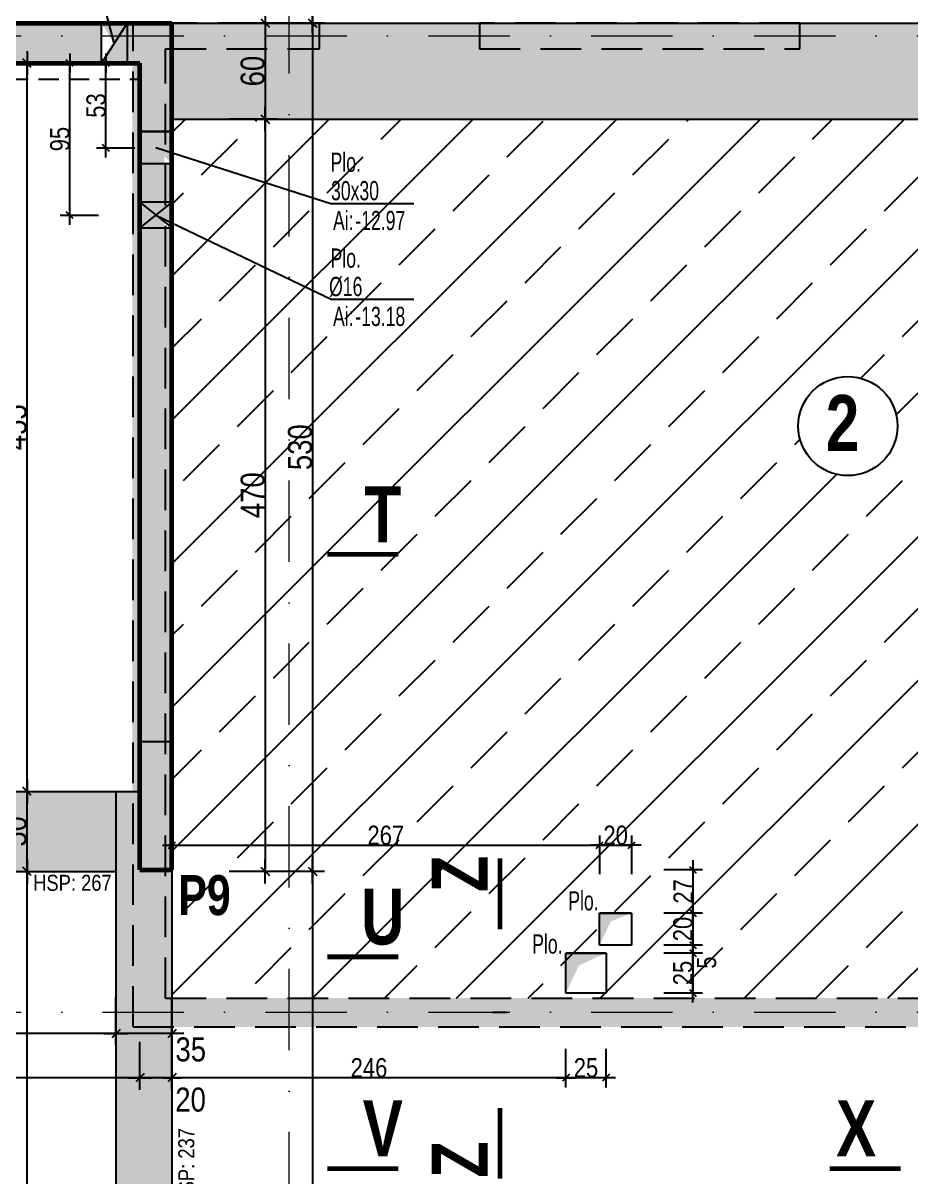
# Model space of a CAD drawing. Header units: millimetres. Extents: x -22 to 27383, y -3644 to 590.
# Drawn here: x 20072 to 20626, y -963 to -242 of the extents above; entities that cross this region are included whole.
import ezdxf
from ezdxf.enums import TextEntityAlignment as Align

# ---------------------------------------------------------------- set-up
doc = ezdxf.new("R2010")
doc.units = ezdxf.units.MM
doc.linetypes.add('CACHEX2', pattern=[19.05, 12.7, -6.35])
doc.linetypes.add('TIRETPTX2', pattern=[50.8, 25.4, -12.7, 0, -12.7])
for name, color, linetype in [('01_cote_gen', 4, 'Continuous'), ('01_linteaux', 2, 'Continuous'), ('01_murs_sup', 2, 'CACHEX2'), ('01_poch_BN', 9, 'Continuous'), ('01_poch_murs', 253, 'Continuous'), ('01_poch_poteaux', 250, 'Continuous'), ('01_resv', 32, 'Continuous'), ('01_texte', 230, 'Continuous'), ('AA_COTES', 2, 'Continuous')]:
    doc.layers.add(name, color=color, linetype=linetype)
for name, color, linetype, lineweight in [('01_murs_coup', 5, 'Continuous', 60), ('01_tram_axes', 2, 'TIRETPTX2', 9), ('_GAZELEC-RESERVATION', 1, 'Continuous', 18)]:
    doc.layers.add(name, color=color, linetype=linetype, lineweight=lineweight)
doc.styles.add('ARIAL NA', font='ARIALN.TTF')
doc.styles.add('impact', font='impact.ttf')
doc.styles.add('STYLE2', font='ARIALN.TTF')
doc.dimstyles.new('JB25', dxfattribs={"dimscale": 0.1, "dimtxt": 150, "dimasz": 15, "dimexe": 0.1, "dimexo": 0.1, "dimgap": 0.09, "dimtad": 1, "dimdec": 1, "dimlfac": 0.5, "dimdsep": 46, "dimtxsty": 'STYLE2', "dimblk1": 'BOND_G', "dimblk2": 'BOND_D', "dimsah": 1, "dimcen": 1.5, "dimdle": 0.01, "dimse1": 1, "dimse2": 1, "dimclrd": 4, "dimclre": 2, "dimclrt": 6, "dimazin": 2, "dimtfac": 2.333333, "dimtdec": 1, "dimtix": 1, "dimtmove": 2, "dimatfit": 3, "dimldrblk": 'BOND_G', "dimfxl": 1, "dimtolj": 1, "dimtzin": 0, "dimarcsym": 0})
doc.dimstyles.new('JB50', dxfattribs={"dimscale": 0.1, "dimtxt": 150, "dimasz": 15, "dimexe": 0.1, "dimexo": 0.1, "dimgap": 0.09, "dimtad": 1, "dimdec": 1, "dimdsep": 46, "dimtxsty": 'STYLE2', "dimblk1": 'BOND_G', "dimblk2": 'BOND_D', "dimsah": 1, "dimcen": 1.5, "dimdle": 0.01, "dimse1": 1, "dimse2": 1, "dimclrd": 4, "dimclre": 2, "dimclrt": 6, "dimazin": 2, "dimtfac": 2.333333, "dimtdec": 1, "dimtix": 1, "dimtmove": 2, "dimatfit": 3, "dimldrblk": 'BOND_G', "dimfxl": 1, "dimtolj": 1, "dimtzin": 0, "dimarcsym": 0})
doc.dimstyles.new('JB50res', dxfattribs={"dimscale": 0.1, "dimtxt": 120, "dimasz": 12, "dimexe": 0.1, "dimexo": 0.1, "dimgap": 0.09, "dimtad": 1, "dimdec": 1, "dimdsep": 46, "dimtxsty": 'STYLE2', "dimblk1": 'BOND_G', "dimblk2": 'BOND_D', "dimsah": 1, "dimcen": 1.5, "dimdle": 0.01, "dimse1": 1, "dimse2": 1, "dimclrd": 4, "dimclre": 2, "dimclrt": 6, "dimazin": 2, "dimtfac": 2.333333, "dimtdec": 1, "dimtix": 1, "dimtmove": 2, "dimatfit": 3, "dimldrblk": 'BOND_G', "dimfxl": 1, "dimtolj": 1, "dimtzin": 0, "dimarcsym": 0})

# ---------------------------------------------------------------- blocks, each defined once
blk = doc.blocks.new('BOND_G')
at = {"layer": 'AA_COTES', "color": 0}
for p, q in [((0, -5), (0, 15)), ((5, 0), (-5, 0)), ((1.77, 1.77), (-1.77, -1.77))]:
    blk.add_line(p, q, dxfattribs=at)
blk = doc.blocks.new('BOND_D')
at = {"layer": 'AA_COTES', "color": 0}
for p, q in [((0, 5), (0, -15)), ((5, 0), (-5, 0)), ((-1.77, -1.77), (1.77, 1.77))]:
    blk.add_line(p, q, dxfattribs=at)
blk = doc.blocks.new('*D1449')
at = {"layer": '01_cote_gen', "color": 4, "lineweight": -2, "transparency": 16777216}
blk.add_line((20074.24, -1370.38), (20074.24, -773.33), dxfattribs=at)
at = {"layer": 'Defpoints', "color": 0, "transparency": 16777216}
for p in [(20068.42, -771.83), (20074.24, -771.83), (20100.73, -1371.88)]:
    blk.add_point(p, dxfattribs=at)
at = {"layer": '01_cote_gen', "color": 4, "lineweight": -2, "transparency": 16777216, "xscale": 1.5, "yscale": 1.5, "zscale": 1.5}
for name, p, rotation in [('BOND_D', (20074.24, -771.83), 90), ('BOND_G', (20074.24, -1371.88), 270)]:
    blk.add_blockref(name, p, dxfattribs=dict(at, rotation=rotation))
at = {"layer": '01_cote_gen', "color": 6, "transparency": 16777216, "insert": (20066.57, -1071.86), "char_height": 15, "attachment_point": 5, "rotation": 90, "style": 'STYLE2'}
blk.add_mtext('\\A1;600', dxfattribs=at)
blk = doc.blocks.new('*D1514')
at = {"layer": '01_cote_gen', "color": 4, "lineweight": -2, "transparency": 16777216}
blk.add_line((20143.26, -900.76), (19886.26, -900.76), dxfattribs=at)
at = {"layer": 'Defpoints', "color": 0, "transparency": 16777216}
for p in [(19884.76, -767.28), (20144.76, -767.28), (19884.76, -900.76)]:
    blk.add_point(p, dxfattribs=at)
at = {"layer": '01_cote_gen', "color": 4, "lineweight": -2, "transparency": 16777216, "xscale": 1.5, "yscale": 1.5, "zscale": 1.5, "rotation": 180}
blk.add_blockref('BOND_D', (19884.76, -900.76), dxfattribs=at)
at = {"layer": '01_cote_gen', "color": 4, "lineweight": -2, "transparency": 16777216, "xscale": 1.5, "yscale": 1.5, "zscale": 1.5}
blk.add_blockref('BOND_G', (20144.76, -900.76), dxfattribs=at)
at = {"layer": '01_cote_gen', "color": 6, "transparency": 16777216, "insert": (20014.76, -893.09), "char_height": 15, "attachment_point": 5, "style": 'STYLE2'}
blk.add_mtext('\\A1;260', dxfattribs=at)
blk = doc.blocks.new('*D1515')
at = {"layer": '01_cote_gen', "color": 4, "lineweight": -2, "transparency": 16777216}
blk.add_line((20163.26, -900.76), (20146.26, -900.76), dxfattribs=at)
at = {"layer": 'Defpoints', "color": 0, "transparency": 16777216}
for p in [(20144.76, -777.63), (20164.76, -777.63), (20144.76, -900.76)]:
    blk.add_point(p, dxfattribs=at)
at = {"layer": '01_cote_gen', "color": 4, "lineweight": -2, "transparency": 16777216, "xscale": 1.5, "yscale": 1.5, "zscale": 1.5, "rotation": 180}
blk.add_blockref('BOND_D', (20144.76, -900.76), dxfattribs=at)
at = {"layer": '01_cote_gen', "color": 4, "lineweight": -2, "transparency": 16777216, "xscale": 1.5, "yscale": 1.5, "zscale": 1.5}
blk.add_blockref('BOND_G', (20164.76, -900.76), dxfattribs=at)
at = {"layer": '01_cote_gen', "color": 6, "transparency": 16777216, "insert": (20176.37, -914.52), "char_height": 15, "attachment_point": 5, "style": 'STYLE2'}
blk.add_mtext('\\A1;20', dxfattribs=at)
blk = doc.blocks.new('*D1603')
at = {"layer": '01_cote_gen', "color": 4, "lineweight": -2, "transparency": 16777216}
blk.add_line((20163.26, -873.19), (20131.26, -873.19), dxfattribs=at)
at = {"layer": 'Defpoints', "color": 0, "transparency": 16777216}
for p in [(20129.76, -822.7), (20164.76, -822.7), (20129.76, -873.19)]:
    blk.add_point(p, dxfattribs=at)
at = {"layer": '01_cote_gen', "color": 4, "lineweight": -2, "transparency": 16777216, "xscale": 1.5, "yscale": 1.5, "zscale": 1.5, "rotation": 180}
blk.add_blockref('BOND_D', (20129.76, -873.19), dxfattribs=at)
at = {"layer": '01_cote_gen', "color": 4, "lineweight": -2, "transparency": 16777216, "xscale": 1.5, "yscale": 1.5, "zscale": 1.5}
blk.add_blockref('BOND_G', (20164.76, -873.19), dxfattribs=at)
at = {"layer": '01_cote_gen', "color": 6, "transparency": 16777216, "insert": (20176.5, -883.15), "char_height": 15, "attachment_point": 5, "style": 'STYLE2'}
blk.add_mtext('\\A1;35', dxfattribs=at)
blk = doc.blocks.new('*D1604')
at = {"layer": '01_cote_gen', "color": 4, "lineweight": -2, "transparency": 16777216}
blk.add_line((20128.26, -873.19), (19886.26, -873.19), dxfattribs=at)
at = {"layer": 'Defpoints', "color": 0, "transparency": 16777216}
for p in [(19884.76, -760.9), (20129.76, -812.26), (19884.76, -873.19)]:
    blk.add_point(p, dxfattribs=at)
at = {"layer": '01_cote_gen', "color": 4, "lineweight": -2, "transparency": 16777216, "xscale": 1.5, "yscale": 1.5, "zscale": 1.5, "rotation": 180}
blk.add_blockref('BOND_D', (19884.76, -873.19), dxfattribs=at)
at = {"layer": '01_cote_gen', "color": 4, "lineweight": -2, "transparency": 16777216, "xscale": 1.5, "yscale": 1.5, "zscale": 1.5}
blk.add_blockref('BOND_G', (20129.76, -873.19), dxfattribs=at)
at = {"layer": '01_cote_gen', "color": 6, "transparency": 16777216, "insert": (20007.26, -865.53), "char_height": 15, "attachment_point": 5, "style": 'STYLE2'}
blk.add_mtext('\\A1;245', dxfattribs=at)
blk = doc.blocks.new('*D1606')
at = {"layer": '01_cote_gen', "color": 4, "lineweight": -2, "transparency": 16777216}
blk.add_line((20074.24, -770.33), (20074.24, -723.33), dxfattribs=at)
at = {"layer": 'Defpoints', "color": 0, "transparency": 16777216}
for p in [(20074.24, -721.83), (20109.14, -721.83), (20109.14, -771.83)]:
    blk.add_point(p, dxfattribs=at)
at = {"layer": '01_cote_gen', "color": 4, "lineweight": -2, "transparency": 16777216, "xscale": 1.5, "yscale": 1.5, "zscale": 1.5}
for name, p, rotation in [('BOND_D', (20074.24, -721.83), 90), ('BOND_G', (20074.24, -771.83), 270)]:
    blk.add_blockref(name, p, dxfattribs=dict(at, rotation=rotation))
at = {"layer": '01_cote_gen', "color": 6, "transparency": 16777216, "insert": (20066.57, -746.83), "char_height": 15, "attachment_point": 5, "rotation": 90, "style": 'STYLE2'}
blk.add_mtext('\\A1;50', dxfattribs=at)
blk = doc.blocks.new('*D1607')
at = {"layer": '01_cote_gen', "color": 4, "lineweight": -2, "transparency": 16777216}
blk.add_line((20074.24, -720.33), (20074.24, -268.33), dxfattribs=at)
at = {"layer": 'Defpoints', "color": 0, "transparency": 16777216}
for p in [(20074.24, -266.83), (20096.74, -266.83), (20096.74, -721.83)]:
    blk.add_point(p, dxfattribs=at)
at = {"layer": '01_cote_gen', "color": 4, "lineweight": -2, "transparency": 16777216, "xscale": 1.5, "yscale": 1.5, "zscale": 1.5}
for name, p, rotation in [('BOND_D', (20074.24, -266.83), 90), ('BOND_G', (20074.24, -721.83), 270)]:
    blk.add_blockref(name, p, dxfattribs=dict(at, rotation=rotation))
at = {"layer": '01_cote_gen', "color": 6, "transparency": 16777216, "insert": (20066.6, -494.33), "char_height": 15, "attachment_point": 5, "rotation": 90, "style": 'STYLE2'}
blk.add_mtext('\\A1;455', dxfattribs=at)
blk = doc.blocks.new('*D1608')
at = {"layer": '01_cote_gen', "color": 4, "lineweight": -2, "transparency": 16777216}
blk.add_line((17929.25, -149.44), (21526.78, -149.44), dxfattribs=at)
at = {"layer": 'Defpoints', "color": 0, "transparency": 16777216}
for p in [(21528.28, -149.44), (17927.75, -171.94), (21528.28, -241.83)]:
    blk.add_point(p, dxfattribs=at)
at = {"layer": '01_cote_gen', "color": 4, "lineweight": -2, "transparency": 16777216, "xscale": 1.5, "yscale": 1.5, "zscale": 1.5, "rotation": 180}
blk.add_blockref('BOND_G', (17927.75, -149.44), dxfattribs=at)
at = {"layer": '01_cote_gen', "color": 4, "lineweight": -2, "transparency": 16777216, "xscale": 1.5, "yscale": 1.5, "zscale": 1.5}
blk.add_blockref('BOND_D', (21528.28, -149.44), dxfattribs=at)
at = {"layer": '01_cote_gen', "color": 6, "transparency": 16777216, "insert": (19728.01, -141.77), "char_height": 15, "attachment_point": 5, "style": 'STYLE2'}
blk.add_mtext('\\A1;3600.5', dxfattribs=at)
blk = doc.blocks.new('*D1609')
at = {"layer": '01_cote_gen', "color": 4, "lineweight": -2, "transparency": 16777216}
blk.add_line((20166.24, -179.51), (20757.26, -179.51), dxfattribs=at)
at = {"layer": 'Defpoints', "color": 0, "transparency": 16777216}
for p in [(20758.76, -179.51), (20164.74, -241.83), (20758.76, -287.22)]:
    blk.add_point(p, dxfattribs=at)
at = {"layer": '01_cote_gen', "color": 4, "lineweight": -2, "transparency": 16777216, "xscale": 1.5, "yscale": 1.5, "zscale": 1.5, "rotation": 180}
blk.add_blockref('BOND_G', (20164.74, -179.51), dxfattribs=at)
at = {"layer": '01_cote_gen', "color": 4, "lineweight": -2, "transparency": 16777216, "xscale": 1.5, "yscale": 1.5, "zscale": 1.5}
blk.add_blockref('BOND_D', (20758.76, -179.51), dxfattribs=at)
at = {"layer": '01_cote_gen', "color": 6, "transparency": 16777216, "insert": (20461.75, -171.84), "char_height": 15, "attachment_point": 5, "style": 'STYLE2'}
blk.add_mtext('\\A1;594', dxfattribs=at)
blk = doc.blocks.new('*D1680')
at = {"layer": '01_cote_gen', "color": 4, "lineweight": -2, "transparency": 16777216}
blk.add_line((20252.49, -243.33), (20252.49, -770.33), dxfattribs=at)
at = {"layer": 'Defpoints', "color": 0, "transparency": 16777216}
for p in [(20301.28, -241.83), (20129.76, -771.83), (20252.49, -771.83)]:
    blk.add_point(p, dxfattribs=at)
at = {"layer": '01_cote_gen', "color": 4, "lineweight": -2, "transparency": 16777216, "xscale": 1.5, "yscale": 1.5, "zscale": 1.5}
for name, p, rotation in [('BOND_G', (20252.49, -241.83), 90), ('BOND_D', (20252.49, -771.83), 270)]:
    blk.add_blockref(name, p, dxfattribs=dict(at, rotation=rotation))
at = {"layer": '01_cote_gen', "color": 6, "transparency": 16777216, "insert": (20244.82, -506.83), "char_height": 15, "attachment_point": 5, "rotation": 90, "style": 'STYLE2'}
blk.add_mtext('\\A1;530', dxfattribs=at)
blk = doc.blocks.new('*D1681')
at = {"layer": '01_cote_gen', "color": 4, "lineweight": -2, "transparency": 16777216}
blk.add_line((20222.92, -243.33), (20222.92, -300.33), dxfattribs=at)
at = {"layer": 'Defpoints', "color": 0, "transparency": 16777216}
for p in [(20198.66, -241.83), (20198.66, -301.83), (20222.92, -301.83)]:
    blk.add_point(p, dxfattribs=at)
at = {"layer": '01_cote_gen', "color": 4, "lineweight": -2, "transparency": 16777216, "xscale": 1.5, "yscale": 1.5, "zscale": 1.5}
for name, p, rotation in [('BOND_G', (20222.92, -241.83), 90), ('BOND_D', (20222.92, -301.83), 270)]:
    blk.add_blockref(name, p, dxfattribs=dict(at, rotation=rotation))
at = {"layer": '01_cote_gen', "color": 6, "transparency": 16777216, "insert": (20215.25, -271.83), "char_height": 15, "attachment_point": 5, "rotation": 90, "style": 'STYLE2'}
blk.add_mtext('\\A1;60', dxfattribs=at)
blk = doc.blocks.new('*D1682')
at = {"layer": '01_cote_gen', "color": 4, "lineweight": -2, "transparency": 16777216}
blk.add_line((20222.92, -303.33), (20222.92, -770.33), dxfattribs=at)
at = {"layer": 'Defpoints', "color": 0, "transparency": 16777216}
for p in [(20164.76, -301.83), (20222.92, -771.83), (20229.99, -771.83)]:
    blk.add_point(p, dxfattribs=at)
at = {"layer": '01_cote_gen', "color": 4, "lineweight": -2, "transparency": 16777216, "xscale": 1.5, "yscale": 1.5, "zscale": 1.5}
for name, p, rotation in [('BOND_G', (20222.92, -301.83), 90), ('BOND_D', (20222.92, -771.83), 270)]:
    blk.add_blockref(name, p, dxfattribs=dict(at, rotation=rotation))
at = {"layer": '01_cote_gen', "color": 6, "transparency": 16777216, "insert": (20215.25, -536.83), "char_height": 15, "attachment_point": 5, "rotation": 90, "style": 'STYLE2'}
blk.add_mtext('\\A1;470', dxfattribs=at)
blk = doc.blocks.new('*D1685')
at = {"layer": '01_cote_gen', "color": 4, "lineweight": -2, "transparency": 16777216}
blk.add_line((20252.49, -773.33), (20252.49, -1370.29), dxfattribs=at)
at = {"layer": 'Defpoints', "color": 0, "transparency": 16777216}
for p in [(20244.99, -771.83), (20220.15, -1371.79), (20252.49, -1371.79)]:
    blk.add_point(p, dxfattribs=at)
at = {"layer": '01_cote_gen', "color": 4, "lineweight": -2, "transparency": 16777216, "xscale": 1.5, "yscale": 1.5, "zscale": 1.5}
for name, p, rotation in [('BOND_G', (20252.49, -771.83), 90), ('BOND_D', (20252.49, -1371.79), 270)]:
    blk.add_blockref(name, p, dxfattribs=dict(at, rotation=rotation))
at = {"layer": '01_cote_gen', "color": 6, "transparency": 16777216, "insert": (20244.82, -1071.81), "char_height": 15, "attachment_point": 5, "rotation": 90, "style": 'STYLE2'}
blk.add_mtext('\\A1;600', dxfattribs=at)
blk = doc.blocks.new('*D1717')
at = {"layer": '01_resv', "color": 4, "lineweight": -2, "transparency": 16777216}
blk.add_line((20039.94, 57.18), (20163.56, 57.18), dxfattribs=at)
at = {"layer": 'Defpoints', "color": 0, "transparency": 16777216}
for p in [(20038.74, 51.18), (20164.76, 57.18), (20164.76, -255.67)]:
    blk.add_point(p, dxfattribs=at)
at = {"layer": '01_resv', "color": 4, "lineweight": -2, "transparency": 16777216, "xscale": 1.2, "yscale": 1.2, "zscale": 1.2, "rotation": 180}
blk.add_blockref('BOND_G', (20038.74, 57.18), dxfattribs=at)
at = {"layer": '01_resv', "color": 4, "lineweight": -2, "transparency": 16777216, "xscale": 1.2, "yscale": 1.2, "zscale": 1.2}
blk.add_blockref('BOND_D', (20164.76, 57.18), dxfattribs=at)
at = {"layer": '01_resv', "color": 6, "transparency": 16777216, "insert": (20101.75, 63.31), "char_height": 12, "attachment_point": 5, "style": 'STYLE2'}
blk.add_mtext('\\A1;126', dxfattribs=at)
blk = doc.blocks.new('*D1720')
at = {"layer": '01_resv', "color": 4, "lineweight": -2, "transparency": 16777216}
blk.add_line((20252.49, -207.06), (20252.49, -240.63), dxfattribs=at)
at = {"layer": 'Defpoints', "color": 0, "transparency": 16777216}
for p in [(20209.77, -205.86), (20240.3, -241.83), (20252.49, -241.83)]:
    blk.add_point(p, dxfattribs=at)
at = {"layer": '01_resv', "color": 4, "lineweight": -2, "transparency": 16777216, "xscale": 1.2, "yscale": 1.2, "zscale": 1.2}
for name, p, rotation in [('BOND_G', (20252.49, -205.86), 90), ('BOND_D', (20252.49, -241.83), 270)]:
    blk.add_blockref(name, p, dxfattribs=dict(at, rotation=rotation))
at = {"layer": '01_resv', "color": 6, "transparency": 16777216, "insert": (20246.35, -228.11), "char_height": 12, "attachment_point": 5, "rotation": 90, "style": 'STYLE2'}
blk.add_mtext('\\A1;36', dxfattribs=at)
blk = doc.blocks.new('*D1757')
at = {"layer": '01_resv', "color": 4, "lineweight": -2, "transparency": 16777216}
blk.add_line((20165.96, -755.49), (20430.6, -755.49), dxfattribs=at)
at = {"layer": 'Defpoints', "color": 0, "transparency": 16777216}
for p in [(20164.76, -723.42), (20431.8, -755.49), (20431.8, -797.85)]:
    blk.add_point(p, dxfattribs=at)
at = {"layer": '01_resv', "color": 4, "lineweight": -2, "transparency": 16777216, "xscale": 1.2, "yscale": 1.2, "zscale": 1.2, "rotation": 180}
blk.add_blockref('BOND_G', (20164.76, -755.49), dxfattribs=at)
at = {"layer": '01_resv', "color": 4, "lineweight": -2, "transparency": 16777216, "xscale": 1.2, "yscale": 1.2, "zscale": 1.2}
blk.add_blockref('BOND_D', (20431.8, -755.49), dxfattribs=at)
at = {"layer": '01_resv', "color": 6, "transparency": 16777216, "insert": (20298.28, -749.35), "char_height": 12, "attachment_point": 5, "style": 'STYLE2'}
blk.add_mtext('\\A1;267', dxfattribs=at)
blk = doc.blocks.new('*D1758')
at = {"layer": '01_resv', "color": 4, "lineweight": -2, "transparency": 16777216}
blk.add_line((20433, -755.49), (20450.6, -755.49), dxfattribs=at)
at = {"layer": 'Defpoints', "color": 0, "transparency": 16777216}
for p in [(20451.8, -755.49), (20431.8, -797.85), (20451.8, -797.85)]:
    blk.add_point(p, dxfattribs=at)
at = {"layer": '01_resv', "color": 4, "lineweight": -2, "transparency": 16777216, "xscale": 1.2, "yscale": 1.2, "zscale": 1.2, "rotation": 180}
blk.add_blockref('BOND_G', (20431.8, -755.49), dxfattribs=at)
at = {"layer": '01_resv', "color": 4, "lineweight": -2, "transparency": 16777216, "xscale": 1.2, "yscale": 1.2, "zscale": 1.2}
blk.add_blockref('BOND_D', (20451.8, -755.49), dxfattribs=at)
at = {"layer": '01_resv', "color": 6, "transparency": 16777216, "insert": (20441.8, -749.35), "char_height": 12, "attachment_point": 5, "style": 'STYLE2'}
blk.add_mtext('\\A1;20', dxfattribs=at)
blk = doc.blocks.new('*D1759')
at = {"layer": '01_resv', "color": 4, "lineweight": -2, "transparency": 16777216}
blk.add_line((20434.59, -900.76), (20411.99, -900.76), dxfattribs=at)
at = {"layer": 'Defpoints', "color": 0, "transparency": 16777216}
for p in [(20410.79, -847.84), (20435.79, -847.84), (20410.79, -900.76)]:
    blk.add_point(p, dxfattribs=at)
at = {"layer": '01_resv', "color": 4, "lineweight": -2, "transparency": 16777216, "xscale": 1.2, "yscale": 1.2, "zscale": 1.2, "rotation": 180}
blk.add_blockref('BOND_D', (20410.79, -900.76), dxfattribs=at)
at = {"layer": '01_resv', "color": 4, "lineweight": -2, "transparency": 16777216, "xscale": 1.2, "yscale": 1.2, "zscale": 1.2}
blk.add_blockref('BOND_G', (20435.79, -900.76), dxfattribs=at)
at = {"layer": '01_resv', "color": 6, "transparency": 16777216, "insert": (20423.29, -894.62), "char_height": 12, "attachment_point": 5, "style": 'STYLE2'}
blk.add_mtext('\\A1;25', dxfattribs=at)
blk = doc.blocks.new('*D1760')
at = {"layer": '01_resv', "color": 4, "lineweight": -2, "transparency": 16777216}
blk.add_line((20409.59, -900.76), (20165.96, -900.76), dxfattribs=at)
at = {"layer": 'Defpoints', "color": 0, "transparency": 16777216}
for p in [(20164.76, -835.04), (20410.79, -835.34), (20164.76, -900.76)]:
    blk.add_point(p, dxfattribs=at)
at = {"layer": '01_resv', "color": 4, "lineweight": -2, "transparency": 16777216, "xscale": 1.2, "yscale": 1.2, "zscale": 1.2, "rotation": 180}
blk.add_blockref('BOND_D', (20164.76, -900.76), dxfattribs=at)
at = {"layer": '01_resv', "color": 4, "lineweight": -2, "transparency": 16777216, "xscale": 1.2, "yscale": 1.2, "zscale": 1.2}
blk.add_blockref('BOND_G', (20410.79, -900.76), dxfattribs=at)
at = {"layer": '01_resv', "color": 6, "transparency": 16777216, "insert": (20287.78, -894.62), "char_height": 12, "attachment_point": 5, "style": 'STYLE2'}
blk.add_mtext('\\A1;246', dxfattribs=at)
blk = doc.blocks.new('*D1761')
at = {"layer": '01_resv', "color": 4, "lineweight": -2, "transparency": 16777216}
blk.add_line((20489.95, -772.03), (20489.95, -796.65), dxfattribs=at)
at = {"layer": 'Defpoints', "color": 0, "transparency": 16777216}
for p in [(20164.76, -770.83), (20451.8, -797.85), (20489.95, -797.85)]:
    blk.add_point(p, dxfattribs=at)
at = {"layer": '01_resv', "color": 4, "lineweight": -2, "transparency": 16777216, "xscale": 1.2, "yscale": 1.2, "zscale": 1.2}
for name, p, rotation in [('BOND_G', (20489.95, -770.83), 90), ('BOND_D', (20489.95, -797.85), 270)]:
    blk.add_blockref(name, p, dxfattribs=dict(at, rotation=rotation))
at = {"layer": '01_resv', "color": 6, "transparency": 16777216, "insert": (20483.91, -784.34), "char_height": 12, "attachment_point": 5, "rotation": 90, "style": 'STYLE2'}
blk.add_mtext('\\A1;27', dxfattribs=at)
blk = doc.blocks.new('*D1762')
at = {"layer": '01_resv', "color": 4, "lineweight": -2, "transparency": 16777216}
blk.add_line((20489.95, -799.05), (20489.95, -816.65), dxfattribs=at)
at = {"layer": 'Defpoints', "color": 0, "transparency": 16777216}
for p in [(20451.8, -797.85), (20451.8, -817.85), (20489.95, -817.85)]:
    blk.add_point(p, dxfattribs=at)
at = {"layer": '01_resv', "color": 4, "lineweight": -2, "transparency": 16777216, "xscale": 1.2, "yscale": 1.2, "zscale": 1.2}
for name, p, rotation in [('BOND_G', (20489.95, -797.85), 90), ('BOND_D', (20489.95, -817.85), 270)]:
    blk.add_blockref(name, p, dxfattribs=dict(at, rotation=rotation))
at = {"layer": '01_resv', "color": 6, "transparency": 16777216, "insert": (20483.81, -807.85), "char_height": 12, "attachment_point": 5, "rotation": 90, "style": 'STYLE2'}
blk.add_mtext('\\A1;20', dxfattribs=at)
blk = doc.blocks.new('*D1763')
at = {"layer": '01_resv', "color": 4, "lineweight": -2, "transparency": 16777216}
blk.add_line((20489.95, -824.04), (20489.95, -846.64), dxfattribs=at)
at = {"layer": 'Defpoints', "color": 0, "transparency": 16777216}
for p in [(20435.79, -822.84), (20435.79, -847.84), (20489.95, -847.84)]:
    blk.add_point(p, dxfattribs=at)
at = {"layer": '01_resv', "color": 4, "lineweight": -2, "transparency": 16777216, "xscale": 1.2, "yscale": 1.2, "zscale": 1.2}
for name, p, rotation in [('BOND_G', (20489.95, -822.84), 90), ('BOND_D', (20489.95, -847.84), 270)]:
    blk.add_blockref(name, p, dxfattribs=dict(at, rotation=rotation))
at = {"layer": '01_resv', "color": 6, "transparency": 16777216, "insert": (20483.81, -835.34), "char_height": 12, "attachment_point": 5, "rotation": 90, "style": 'STYLE2'}
blk.add_mtext('\\A1;25', dxfattribs=at)
blk = doc.blocks.new('*D1764')
at = {"layer": '01_resv', "color": 4, "lineweight": -2, "transparency": 16777216}
blk.add_line((20489.95, -819.05), (20489.95, -821.64), dxfattribs=at)
at = {"layer": 'Defpoints', "color": 0, "transparency": 16777216}
for p in [(20495.95, -817.85), (20489.95, -822.84), (20495.95, -822.84)]:
    blk.add_point(p, dxfattribs=at)
at = {"layer": '01_resv', "color": 4, "lineweight": -2, "transparency": 16777216, "xscale": 1.2, "yscale": 1.2, "zscale": 1.2}
for name, p, rotation in [('BOND_G', (20489.95, -817.85), 90), ('BOND_D', (20489.95, -822.84), 270)]:
    blk.add_blockref(name, p, dxfattribs=dict(at, rotation=rotation))
at = {"layer": '01_resv', "color": 6, "transparency": 16777216, "insert": (20498.7, -828.84), "char_height": 12, "attachment_point": 5, "rotation": 90, "style": 'STYLE2'}
blk.add_mtext('\\A1;5', dxfattribs=at)
blk = doc.blocks.new('*D1827')
at = {"layer": '01_resv', "color": 4, "lineweight": -2, "transparency": 16777216}
blk.add_line((20123.54, -318.67), (20123.54, -268.03), dxfattribs=at)
at = {"layer": 'Defpoints', "color": 0, "transparency": 16777216}
for p in [(20116.55, -266.83), (20123.54, -266.83), (20154.76, -319.87)]:
    blk.add_point(p, dxfattribs=at)
at = {"layer": '01_resv', "color": 4, "lineweight": -2, "transparency": 16777216, "xscale": 1.2, "yscale": 1.2, "zscale": 1.2}
for name, p, rotation in [('BOND_D', (20123.54, -266.83), 90), ('BOND_G', (20123.54, -319.87), 270)]:
    blk.add_blockref(name, p, dxfattribs=dict(at, rotation=rotation))
at = {"layer": '01_resv', "color": 6, "transparency": 16777216, "insert": (20117.4, -293.35), "char_height": 12, "attachment_point": 5, "rotation": 90, "style": 'STYLE2'}
blk.add_mtext('\\A1;53', dxfattribs=at)
blk = doc.blocks.new('*D1828')
at = {"layer": '01_resv', "color": 4, "lineweight": -2, "transparency": 16777216}
blk.add_line((20100.92, -360.59), (20100.92, -268.03), dxfattribs=at)
at = {"layer": 'Defpoints', "color": 0, "transparency": 16777216}
for p in [(20100.92, -266.83), (20103.38, -266.83), (20154.76, -361.79)]:
    blk.add_point(p, dxfattribs=at)
at = {"layer": '01_resv', "color": 4, "lineweight": -2, "transparency": 16777216, "xscale": 1.2, "yscale": 1.2, "zscale": 1.2}
for name, p, rotation in [('BOND_D', (20100.92, -266.83), 90), ('BOND_G', (20100.92, -361.79), 270)]:
    blk.add_blockref(name, p, dxfattribs=dict(at, rotation=rotation))
at = {"layer": '01_resv', "color": 6, "transparency": 16777216, "insert": (20094.78, -314.31), "char_height": 12, "attachment_point": 5, "rotation": 90, "style": 'STYLE2'}
blk.add_mtext('\\A1;95', dxfattribs=at)
blk = doc.blocks.new('*D1903')
at = {"layer": '01_resv', "color": 4, "lineweight": -2, "transparency": 16777216}
blk.add_line((20129.89, -199.02), (20163.54, -199.02), dxfattribs=at)
at = {"layer": 'Defpoints', "color": 0, "transparency": 16777216}
for p in [(20164.74, -199.02), (20164.74, -234.21), (20128.69, -246.76)]:
    blk.add_point(p, dxfattribs=at)
at = {"layer": '01_resv', "color": 4, "lineweight": -2, "transparency": 16777216, "xscale": 1.2, "yscale": 1.2, "zscale": 1.2, "rotation": 180}
blk.add_blockref('BOND_G', (20128.69, -199.02), dxfattribs=at)
at = {"layer": '01_resv', "color": 4, "lineweight": -2, "transparency": 16777216, "xscale": 1.2, "yscale": 1.2, "zscale": 1.2}
blk.add_blockref('BOND_D', (20164.74, -199.02), dxfattribs=at)
at = {"layer": '01_resv', "color": 6, "transparency": 16777216, "insert": (20146.71, -192.88), "char_height": 12, "attachment_point": 5, "style": 'STYLE2'}
blk.add_mtext('\\A1;36', dxfattribs=at)
blk = doc.blocks.new('*D2495')
at = {"layer": '01_cote_gen', "color": 4, "lineweight": -2, "transparency": 16777216}
blk.add_line((0, -613.29), (0, -1134.29), dxfattribs=at)
at = {"layer": 'Defpoints', "color": 0, "transparency": 16777216}
for p in [(25449.83, -611.79), (0, -1135.79), (0, -1135.79)]:
    blk.add_point(p, dxfattribs=at)
at = {"layer": '01_cote_gen', "color": 4, "lineweight": -2, "transparency": 16777216, "xscale": 1.5, "yscale": 1.5, "zscale": 1.5}
for name, p, rotation in [('BOND_G', (0, -611.79), 90), ('BOND_D', (0, -1135.79), 270)]:
    blk.add_blockref(name, p, dxfattribs=dict(at, rotation=rotation))
at = {"layer": '01_cote_gen', "color": 6, "transparency": 16777216, "insert": (-7.67, -873.79), "char_height": 15, "attachment_point": 5, "rotation": 90, "style": 'STYLE2'}
blk.add_mtext('\\A1;262', dxfattribs=at)
blk = doc.blocks.new('*D2522')
at = {"layer": '01_cote_gen', "color": 4, "lineweight": -2, "transparency": 16777216}
blk.add_line((1156.42, -613.29), (1156.42, -1134.29), dxfattribs=at)
at = {"layer": 'Defpoints', "color": 0, "transparency": 16777216}
for p in [(26606.25, -611.79), (1156.42, -1135.79), (1156.42, -1135.79)]:
    blk.add_point(p, dxfattribs=at)
at = {"layer": '01_cote_gen', "color": 4, "lineweight": -2, "transparency": 16777216, "xscale": 1.5, "yscale": 1.5, "zscale": 1.5}
for name, p, rotation in [('BOND_G', (1156.42, -611.79), 90), ('BOND_D', (1156.42, -1135.79), 270)]:
    blk.add_blockref(name, p, dxfattribs=dict(at, rotation=rotation))
at = {"layer": '01_cote_gen', "color": 6, "transparency": 16777216, "insert": (1148.75, -873.79), "char_height": 15, "attachment_point": 5, "rotation": 90, "style": 'STYLE2'}
blk.add_mtext('\\A1;262', dxfattribs=at)

msp = doc.modelspace()

# ---------------------------------------------------------------- hatches: boundary and pattern name
at = {"layer": '01_murs_sup'}
h = msp.add_hatch(dxfattribs=at)
h.set_pattern_fill('DASH', color=256, scale=2.5, angle=135)
h.set_pattern_definition([(135, (6005.312, 12291.881), (-11.22532, 9e-16), [7.9375, -7.9375])])
h.paths.add_polyline_path([(17947.35, -1371.83), (17927.35, -1371.83), (17927.35, -1899.83), (20144.76, -1899.83), (20144.76, -1939.72), (20159.94, -1939.72), (20159.94, -1665.83), (20760.26, -1665.83), (20760.26, -2133.73), (20778.26, -2133.73), (20778.26, -1529.89), (20760.26, -1529.89), (20760.26, -1647.83), (20163.94, -1647.83), (20163.94, -1391.89), (20760.26, -1391.89), (20760.26, -1396.89), (20777.94, -1396.89), (20777.94, -1013.83), (20661.94, -1013.83), (20661.94, -869.01), (20771.95, -869), (20771.94, -851), (20159.94, -851.04), (20159.94, -257.83), (20256.5, -257.83), (20256.5, -241.83), (20139.94, -241.83), (20139.94, -869.04), (20643.94, -869.01), (20643.94, -1031.83), (20760.26, -1031.83), (20760.26, -1371.89), (20145.76, -1371.89), (20145.76, -1874.83), (19883.94, -1874.83), (19883.94, -1371.83), (19865.76, -1371.83), (19865.76, -1874.83), (19349.94, -1874.83), (19349.94, -1371.83), (19329.94, -1371.83), (19329.94, -1874.83), (19069.94, -1874.83), (19069.94, -1321.83), (19041.94, -1321.83), (19041.94, -1341.83), (19049.94, -1341.83), (19049.94, -1874.83), (18929.94, -1874.83), (18929.94, -1446.83), (18911.94, -1446.83), (18911.94, -1874.83), (18791.94, -1874.83), (18791.94, -1341.83), (18939.94, -1341.83), (18939.94, -1321.83), (18773.94, -1321.83), (18773.94, -1874.83), (18524.21, -1874.83), (18524.21, -1371.83), (18504.21, -1371.83), (18504.21, -1874.83), (17947.35, -1874.83)])
h = msp.add_hatch(dxfattribs=at)
h.set_pattern_fill('DASH', color=256, scale=2.5, angle=135)
h.set_pattern_definition([(135, (6005.65, 12291.881), (-11.22532, 9e-16), [7.9375, -7.9375])])
h.paths.add_polyline_path([(20556.83, -241.83), (20356.83, -241.83), (20356.83, -257.83), (20556.83, -257.83)])
h.paths.add_polyline_path([(20856.83, -241.83), (20656.83, -241.83), (20656.83, -257.83), (20760.28, -257.83), (20760.28, -724.14), (20778.28, -724.14), (20778.28, -257.83), (20856.83, -257.83)])
h.paths.add_polyline_path([(21256.88, -241.83), (21156.83, -241.83), (21156.83, -257.83), (21256.88, -257.83)], flags=17)
h.paths.add_polyline_path([(21528.28, -241.83), (21356.88, -241.83), (21356.88, -257.83), (21512.28, -257.83), (21512.28, -850.95), (20874.28, -850.99), (20874.28, -868.99), (21528.28, -868.95)])
at = {"layer": '01_poch_BN'}
h = msp.add_hatch(color=256, dxfattribs=at)
h.dxf.hatch_style = 1
h.paths.add_polyline_path([(20758.76, -241.83), (20164.76, -241.83), (20164.76, -301.83), (20758.76, -301.83)])
h = msp.add_hatch(color=256, dxfattribs=at)
h.dxf.hatch_style = 1
h.paths.add_polyline_path([(20129.76, -721.83), (19884.76, -721.83), (19884.76, -771.83), (20129.76, -771.83)])
h = msp.add_hatch(color=256, dxfattribs=at)
h.dxf.hatch_style = 1
h.paths.add_polyline_path([(20164.76, -770.83), (20144.76, -770.83), (20144.76, -770.83), (20144.76, -721.83), (20129.76, -721.83), (20129.76, -1421.88), (20144.76, -1421.89), (20144.76, -1371.89), (20164.76, -1371.89)])
at = {"layer": '01_poch_murs'}
h = msp.add_hatch(color=256, dxfattribs=at)
h.dxf.hatch_style = 1
h.paths.add_polyline_path([(20164.76, -241.83), (17927.75, -241.84), (17927.75, -691.83), (17947.75, -691.83), (17947.75, -266.84), (18504.76, -266.83), (18504.76, -691.83), (18524.76, -691.83), (18524.76, -266.83), (18784.76, -266.83), (18784.76, -691.83), (18804.76, -691.83), (18804.76, -266.83), (19329.76, -266.83), (19329.76, -691.83), (19349.76, -691.83), (19349.76, -266.83), (19864.76, -266.83), (19864.76, -691.83), (19884.76, -691.83), (19884.76, -266.83), (20144.76, -266.83), (20144.76, -690.83), (20164.76, -690.83)])
h = msp.add_hatch(dxfattribs=at)
h.set_pattern_fill('ANSI33', color=256, scale=10)
h.paths.add_polyline_path([(21338.28, -299.93), (21338.28, -299.93), (21338.28, -266.83), (20917.28, -266.83), (20917.28, -690.83), (21338.28, -690.83)])
h.paths.add_polyline_path([(20917.28, -266.83), (20778.76, -266.83), (20778.76, -690.83), (20917.28, -690.83)])
edge = h.paths.add_edge_path()
edge.add_line((21508.28, -299.93), (21508.28, -299.93))
edge.add_line((21508.28, -299.93), (21508.28, -266.83))
edge.add_line((21508.28, -266.83), (21358.28, -266.83))
edge.add_line((21358.28, -266.83), (21358.28, -750.83))
edge.add_line((21358.28, -750.83), (21398.28, -750.83))
edge.add_line((21398.28, -750.83), (21403.88, -750.83))
edge.add_arc((21493.88, -750.83), 90, 90, 179.99976, ccw=False)
edge.add_line((21493.88, -660.83), (21493.88, -750.83))
edge.add_line((21493.88, -750.83), (21500.28, -750.83))
edge.add_line((21500.28, -750.83), (21508.28, -750.83))
edge.add_line((21508.28, -750.83), (21508.28, -299.93))
edge = h.paths.add_edge_path(flags=17)
edge.add_arc((21493.88, -750.83), 90, 90, 179.99976)
edge.add_line((21403.88, -750.83), (21493.88, -750.83))
edge.add_line((21493.88, -750.83), (21493.88, -660.83))
h.paths.add_polyline_path([(21033.28, -340.65), (21083.79, -340.65), (21083.79, -309.42), (21033.28, -309.42)], flags=16)
h.paths.add_polyline_path([(21033.28, -655.66), (21083.79, -655.66), (21083.79, -624.43), (21033.28, -624.43)], flags=16)
h.paths.add_polyline_path([(21241.21, -536.84), (21241.21, -500.67), (21209.98, -500.67), (21209.98, -536.84)], flags=16)
h.paths.add_polyline_path([(21272.31, -496.59), (21272.31, -460.42), (21241.08, -460.42), (21241.08, -496.59)], flags=16)
h.paths.add_polyline_path([(21300.01, -286.89), (21300.01, -265.6), (21275.02, -265.6), (21275.02, -286.89)])
h.paths.add_polyline_path([(21286.78, -336.2), (21324.09, -336.2), (21324.09, -317.82), (21286.78, -317.82)], flags=16)
h.paths.add_polyline_path([(21272.62, -335.65), (21294.53, -335.65), (21294.53, -317.64), (21272.62, -317.64)], flags=16)
h.paths.add_polyline_path([(21270.84, -317.71), (21316.11, -317.71), (21316.11, -299.33), (21270.84, -299.33)], flags=16)
h.paths.add_polyline_path([(21271.34, -299.77), (21296.39, -299.77), (21296.39, -281.47), (21271.34, -281.47)], flags=16)
h.paths.add_polyline_path([(21067.21, -690.88), (21118.79, -690.88), (21118.79, -675.56), (21067.21, -675.56)])
h.paths.add_polyline_path([(21028.72, -695.47), (21058.6, -695.47), (21058.6, -656.53), (21028.72, -656.53)])
h.paths.add_polyline_path([(20869.59, -496.59), (20869.59, -460.42), (20838.36, -460.42), (20838.36, -496.59)], flags=16)
h.paths.add_polyline_path([(21394.48, -340.65), (21430.65, -340.65), (21430.65, -309.42), (21394.48, -309.42)], flags=16)
h.paths.add_polyline_path([(21414.7, -655.66), (21450.87, -655.66), (21450.87, -624.43), (21414.7, -624.43)], flags=16)
h.paths.add_polyline_path([(21456.73, -336.12), (21494.04, -336.12), (21494.04, -317.74), (21456.73, -317.74)], flags=16)
h.paths.add_polyline_path([(21442.57, -335.58), (21464.48, -335.58), (21464.48, -317.56), (21442.57, -317.56)], flags=16)
h.paths.add_polyline_path([(21440.79, -317.63), (21486.06, -317.63), (21486.06, -299.25), (21440.79, -299.25)], flags=16)
h.paths.add_polyline_path([(21441.29, -299.69), (21466.34, -299.69), (21466.34, -281.4), (21441.29, -281.4)], flags=16)
h.paths.add_polyline_path([(21465.52, -730.63), (21492.13, -730.63), (21492.13, -699.4), (21465.52, -699.4)], flags=16)
h.paths.add_polyline_path([(21422.48, -754.28), (21447.01, -754.28), (21447.01, -716.78), (21422.48, -716.78)])
h.paths.add_polyline_path([(21495.63, -689.19), (21495.63, -667.92), (21477.63, -667.92), (21477.63, -689.19)], flags=16)
edge = h.paths.add_edge_path(flags=16)
edge.add_arc((20586.82, -493.59), 30.98, 0, 360)
h.paths.add_polyline_path([(20758.76, -331.83), (20758.76, -301.83), (20164.76, -301.83), (20164.76, -770.83), (20164.76, -851.04), (20760.28, -851), (20760.28, -770.83), (20758.76, -770.83)])
at = {"layer": '01_poch_poteaux'}
h = msp.add_hatch(color=256, dxfattribs=at)
h.dxf.hatch_style = 1
h.paths.add_polyline_path([(20164.76, -690.83), (20144.76, -690.83), (20144.76, -770.83), (20164.76, -770.83)])

# ---------------------------------------------------------------- linework, layer by layer
at = {"layer": '01_linteaux'}
for p, q in [((20164.76, -241.83), (20758.76, -241.83)), ((20164.76, -301.83), (20758.76, -301.83)), ((19884.82, -721.83), (20144.82, -721.83)), ((20129.76, -721.83), (20129.76, -1421.88)), ((20164.76, -770.83), (20164.76, -1371.79)), ((19884.82, -771.83), (20129.76, -771.83))]:
    msp.add_line(p, q, dxfattribs=at)
at = {"layer": '01_murs_coup'}
for p, q in [((17927.75, -241.84), (20164.76, -241.83)), ((20164.76, -770.83), (20164.76, -241.83)), ((19884.76, -266.83), (20144.76, -266.83)), ((20144.76, -770.83), (20144.76, -266.83)), ((20144.76, -770.83), (20164.76, -770.83))]:
    msp.add_line(p, q, dxfattribs=at)
at = {"layer": '01_murs_sup', "ltscale": 2}
for p, q in [((20140.49, -869.04), (20140.49, -241.83)), ((20256.83, -241.83), (20140.49, -241.83)), ((20256.83, -257.83), (20256.83, -241.83)), ((20556.83, -241.83), (20356.83, -241.83)), ((20356.83, -241.83), (20356.83, -257.83)), ((20556.83, -257.83), (20556.83, -241.83)), ((20160.76, -851.04), (20160.76, -257.83)), ((20160.76, -257.83), (20256.83, -257.83)), ((20356.83, -257.83), (20556.83, -257.83)), ((20160.76, -851.04), (20772.28, -851)), ((20140.49, -869.04), (20644.28, -869.01))]:
    msp.add_line(p, q, dxfattribs=at)
at = {"layer": '01_murs_sup'}
msp.add_line((17947.75, -276.84), (20144.76, -276.83), dxfattribs=at)
at = {"layer": '01_poch_poteaux'}
for p, q in [((20164.76, -690.83), (20144.76, -690.83)), ((20164.76, -770.83), (20144.76, -770.83))]:
    msp.add_line(p, q, dxfattribs=at)
at = {"layer": '01_resv'}
for p, q in [((20120.68, -241.93), (20136.68, -241.84)), ((20136.68, -241.84), (20120.68, -266.93)), ((20120.68, -266.93), (20120.68, -241.93)), ((20136.68, -241.93), (20136.68, -266.93)), ((20136.68, -266.93), (20120.68, -266.93)), ((20120.68, -266.93), (20136.68, -266.93)), ((20164.76, -309.67), (20144.76, -309.67)), ((20144.76, -309.67), (20144.76, -329.67)), ((20144.76, -309.67), (20164.76, -309.67)), ((20164.76, -329.67), (20164.76, -309.67)), ((20144.76, -329.67), (20164.76, -329.67)), ((20164.76, -353.79), (20144.76, -353.79)), ((20144.76, -353.79), (20144.76, -369.79)), ((20164.76, -353.79), (20144.76, -369.79)), ((20144.76, -369.79), (20144.76, -353.79)), ((20144.76, -353.79), (20164.76, -369.79)), ((20164.76, -361.79), (20164.76, -353.79)), ((20164.76, -369.79), (20164.76, -353.79)), ((20144.76, -369.79), (20164.76, -369.79)), ((20431.8, -817.85), (20431.8, -797.85)), ((20431.8, -797.85), (20451.8, -797.85)), ((20451.8, -797.85), (20431.8, -797.85)), ((20441.8, -797.85), (20451.8, -797.85)), ((20451.8, -797.85), (20451.8, -817.85)), ((20451.8, -817.85), (20431.8, -817.85)), ((20410.79, -847.84), (20410.79, -822.84)), ((20410.79, -822.84), (20435.79, -822.84)), ((20435.79, -822.84), (20410.79, -822.84)), ((20435.79, -822.84), (20423.29, -822.84)), ((20423.29, -822.84), (20435.79, -822.84)), ((20435.79, -822.84), (20435.79, -847.84)), ((20435.79, -847.84), (20410.79, -847.84))]:
    msp.add_line(p, q, dxfattribs=at)
for points in [[(20120.68, -241.93), (20120.74, -266.83), (20136.68, -266.93), (20136.68, -241.93)], [(20144.76, -309.67), (20164.76, -309.67), (20164.76, -329.67), (20144.76, -329.67)], [(20144.76, -353.79), (20164.76, -353.79), (20164.76, -369.79), (20144.76, -369.79)], [(20431.8, -817.85), (20431.8, -797.85), (20438.65, -803.21)], [(20431.8, -797.85), (20451.8, -797.85), (20438.65, -803.21)], [(20410.79, -847.84), (20410.79, -822.84), (20418.81, -830.7)], [(20410.79, -822.84), (20435.79, -822.84), (20418.81, -830.7)]]:
    msp.add_solid(points, dxfattribs=at)
at = {"layer": '01_texte'}
for p, q in [((20128.71, -254.38), (20107.63, -173.88)), ((20154.76, -319.67), (20264.56, -354.74)), ((20315.69, -354.74), (20264.56, -354.74)), ((20154.76, -361.79), (20264.56, -414.64)), ((20315.69, -414.64), (20264.56, -414.64))]:
    msp.add_line(p, q, dxfattribs=at)
at = {"layer": '01_texte', "const_width": 3}
for points in [[(20306.06, -573.81), (20261.81, -573.81)], [(20369.6, -763.71), (20369.6, -807.96)], [(20306.06, -825.2), (20261.81, -825.2)], [(20369.6, -919.59), (20369.6, -963.85)], [(20306.06, -957.58), (20261.81, -957.58)], [(20619.77, -957.58), (20575.51, -957.58)]]:
    msp.add_lwpolyline(points, dxfattribs=at)
at = {"layer": '01_texte'}
msp.add_circle((20586.82, -493.59), 30.98, dxfattribs=at)
at = {"layer": '01_tram_axes', "color": 253, "ltscale": 2}
for p, q in [((20237.88, -3019.3), (20237.88, 439.75)), ((16256.86, -249.83), (23921.21, -249.83)), ((16256.86, -859.83), (23001.24, -859.86))]:
    msp.add_line(p, q, dxfattribs=at)
at = {"layer": '_GAZELEC-RESERVATION', "color": 6, "linetype": 'ByBlock', "lineweight": -2}
msp.add_line((20374.02, -859.95), (20365.04, -859.95), dxfattribs=at)

# ---------------------------------------------------------------- texts
at = {"layer": '01_texte', "style": 'ARIAL NA', "width": 0.8}
for s, p in [('Plo.', (20273.27, -338.37)), ('30x30', (20279.06, -356.14)), ('Ai: ', (20273.27, -374.78)), ('Plo.', (20273.27, -398.27)), ('%%C16', (20273.27, -416.04)), ('Ai: ', (20273.27, -434.68)), ('Plo.', (20421.7, -799.8)), ('Plo.', (20399.18, -826.79))]:
    msp.add_text(s, height=12, dxfattribs=at).set_placement(p, align=Align.BOTTOM_CENTER)
for s, p in [('-12.97', (20279.25, -374.78)), ('-13.18', (20279.25, -434.68))]:
    msp.add_text(s, height=12, dxfattribs=at).set_placement(p, align=Align.BOTTOM_LEFT)
at = {"layer": '01_texte', "style": 'impact'}
msp.add_text('2', height=35, dxfattribs=at).set_placement((20583.48, -491.71), align=Align.MIDDLE_CENTER)
at = {"layer": '01_texte'}
for s, height, rotation, style, p in [('T', 35, 0, 'impact', (20296.4, -576.67)), ('Z', 35, 90, 'impact', (20372.45, -773.37)), ('U', 35, 0, 'impact', (20296.4, -828.05)), ('V', 35, 0, 'impact', (20296.4, -960.43)), ('X', 35, 0, 'impact', (20591.98, -960.43)), ('HSP: 237', 10, 90, 'ARIAL NA', (20181.69, -956.72)), ('Z', 35, 90, 'impact', (20372.45, -951.84))]:
    msp.add_text(s, height=height, rotation=rotation, dxfattribs=dict(at, style=style)).set_placement(p, align=Align.BOTTOM_CENTER)
for s, height, style, p in [('HSP: 267', 10, 'ARIAL NA', (20102.61, -786.97)), ('P9', 25, 'impact', (20185.05, -806.67))]:
    msp.add_text(s, height=height, dxfattribs=dict(at, style=style)).set_placement(p, align=Align.BOTTOM_CENTER)

# ---------------------------------------------------------------- dimensions: what is measured, and where the dimension line sits
at = {"layer": '01_cote_gen'}
for base, p1, p2, picture, middle in [((21528.28, -149.44), (17927.75, -171.94), (21528.28, -241.83), '*D1608', (19728.01, -141.77)), ((20758.76, -179.51), (20164.74, -241.83), (20758.76, -287.22), '*D1609', (20461.75, -171.84)), ((19884.76, -873.19), (20129.76, -812.26), (19884.76, -760.9), '*D1604', (20007.26, -865.53)), ((19884.76, -900.76), (20144.76, -767.28), (19884.76, -767.28), '*D1514', (20014.76, -893.09))]:
    dim = msp.add_linear_dim(base=base, p1=p1, p2=p2, dimstyle='JB50', dxfattribs=at)
    dim.commit()
    dim.dimension.update_dxf_attribs({"geometry": picture, "text_midpoint": middle})
for base, p1, p2, dimstyle, picture, middle in [((20252.49, -771.83), (20301.28, -241.83), (20129.76, -771.83), 'JB50', '*D1680', (20244.82, -506.83)), ((20222.92, -301.83), (20198.66, -241.83), (20198.66, -301.83), 'JB50', '*D1681', (20215.25, -271.83)), ((20074.24, -266.83), (20096.74, -721.83), (20096.74, -266.83), 'JB50', '*D1607', (20066.6, -494.33)), ((20222.92, -771.83), (20164.76, -301.83), (20229.99, -771.83), 'JB50', '*D1682', (20215.25, -536.83)), ((0, -1135.79), (25449.83, -611.79), (0, -1135.79), 'JB25', '*D2495', (-7.67, -873.79)), ((1156.42, -1135.79), (26606.25, -611.79), (1156.42, -1135.79), 'JB25', '*D2522', (1148.75, -873.79)), ((20074.24, -721.83), (20109.14, -771.83), (20109.14, -721.83), 'JB50', '*D1606', (20066.57, -746.83)), ((20074.2397, -771.8322), (20100.7308, -1371.8779), (20068.4236, -771.8322), 'JB50', '*D1449', (20066.5721, -1071.8551)), ((20252.49, -1371.79), (20244.99, -771.83), (20220.15, -1371.79), 'JB50', '*D1685', (20244.82, -1071.81))]:
    dim = msp.add_linear_dim(base=base, p1=p1, p2=p2, angle=90, dimstyle=dimstyle, dxfattribs=at)
    dim.commit()
    dim.dimension.update_dxf_attribs({"geometry": picture, "text_midpoint": middle})
for base, p1, p2, picture, middle in [((20144.76, -900.76), (20164.76, -777.63), (20144.76, -777.63), '*D1515', (20176.37, -914.52)), ((20129.76, -873.19), (20164.76, -822.7), (20129.76, -822.7), '*D1603', (20176.5, -883.15))]:
    dim = msp.add_linear_dim(base=base, p1=p1, p2=p2, dimstyle='JB50', dxfattribs=at)
    dim.commit()
    dim.dimension.update_dxf_attribs({"geometry": picture, "text_midpoint": middle, "dimtype": 160})
at = {"layer": '01_resv'}
for base, p1, p2, picture, middle in [((20164.76, 57.18), (20038.74, 51.18), (20164.76, -255.67), '*D1717', (20101.75, 63.31)), ((20164.7392, -199.0154), (20128.6907, -246.7581), (20164.7392, -234.2079), '*D1903', (20146.715, -192.8795)), ((20431.8, -755.49), (20164.76, -723.42), (20431.8, -797.85), '*D1757', (20298.28, -749.35)), ((20451.8, -755.49), (20431.8, -797.85), (20451.8, -797.85), '*D1758', (20441.8, -749.35)), ((20164.76, -900.76), (20410.79, -835.34), (20164.76, -835.04), '*D1760', (20287.78, -894.62)), ((20410.79, -900.76), (20435.79, -847.84), (20410.79, -847.84), '*D1759', (20423.29, -894.62))]:
    dim = msp.add_linear_dim(base=base, p1=p1, p2=p2, dimstyle='JB50res', dxfattribs=at)
    dim.commit()
    dim.dimension.update_dxf_attribs({"geometry": picture, "text_midpoint": middle})
for base, p1, p2, picture, middle in [((20252.49, -241.83), (20209.77, -205.86), (20240.3, -241.83), '*D1720', (20246.35, -228.11)), ((20489.95, -822.84), (20495.95, -817.85), (20495.95, -822.84), '*D1764', (20498.7, -828.84))]:
    dim = msp.add_linear_dim(base=base, p1=p1, p2=p2, angle=90, dimstyle='JB50res', dxfattribs=at)
    dim.commit()
    dim.dimension.update_dxf_attribs({"geometry": picture, "text_midpoint": middle, "dimtype": 160})
for base, p1, p2, picture, middle in [((20100.92, -266.83), (20154.76, -361.79), (20103.38, -266.83), '*D1828', (20094.78, -314.31)), ((20123.54, -266.83), (20154.76, -319.87), (20116.55, -266.83), '*D1827', (20117.4, -293.35)), ((20489.95, -797.85), (20164.76, -770.83), (20451.8, -797.85), '*D1761', (20483.91, -784.34)), ((20489.95, -817.85), (20451.8, -797.85), (20451.8, -817.85), '*D1762', (20483.81, -807.85)), ((20489.95, -847.84), (20435.79, -822.84), (20435.79, -847.84), '*D1763', (20483.81, -835.34))]:
    dim = msp.add_linear_dim(base=base, p1=p1, p2=p2, angle=90, dimstyle='JB50res', dxfattribs=at)
    dim.commit()
    dim.dimension.update_dxf_attribs({"geometry": picture, "text_midpoint": middle})

doc.saveas('drawing.dxf')
